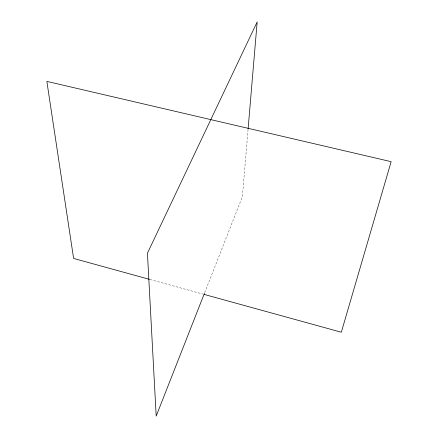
<?xml version="1.0" encoding="UTF-8"?>
<svg xmlns="http://www.w3.org/2000/svg" width="438" height="438" viewBox="0 0 438 438"><rect width="100%" height="100%" fill="white"/><g stroke="black" fill="none" stroke-linecap="round" stroke-linejoin="round"><path stroke-width="0.33" stroke-dasharray="2.19 1.64" d="M248.067 129.396L242.362 196.75L204.645 292.754M150.103 279.521L202.854 294.062"/><path stroke-width="0.66" d="M248.122 128.712L257.172 21.9L147.431 253.23L156.191 416.1L204.398 293.389M149.44 279.34L73.606 258.442L46.855 81.386L391.145 161.671L341.328 332.228L204.174 294.424"/></g></svg>
